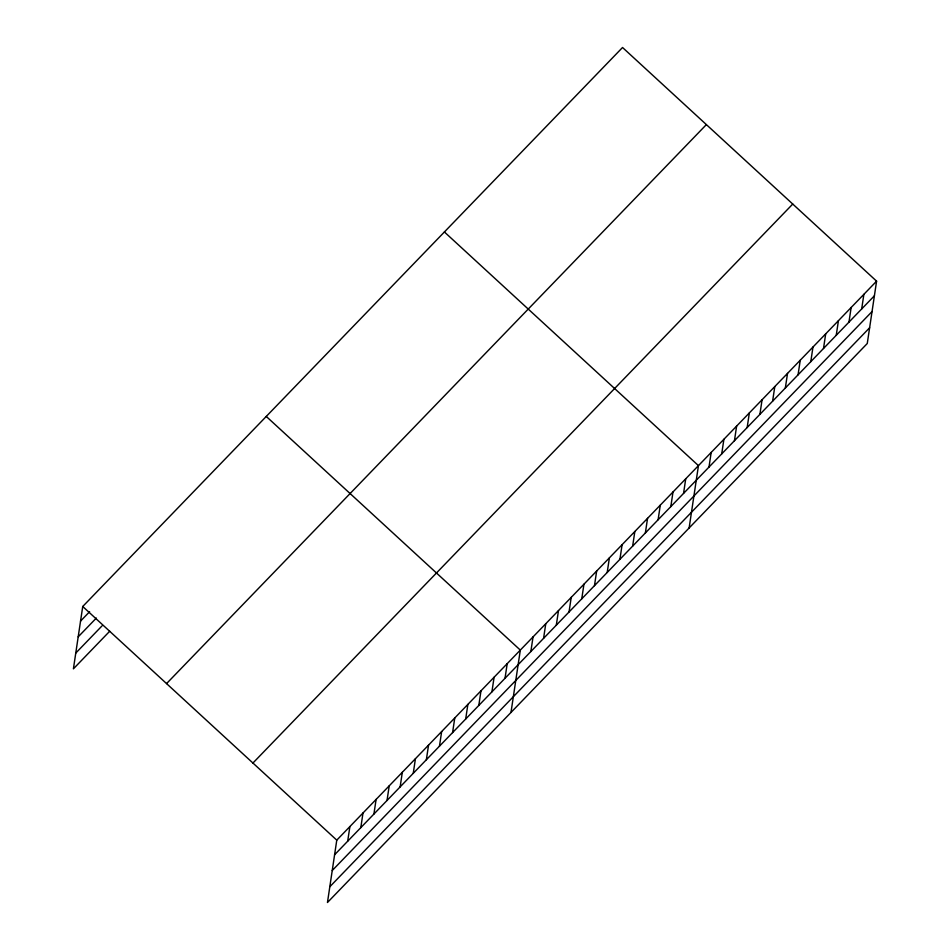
<?xml version="1.0" encoding="UTF-8"?>
<svg xmlns="http://www.w3.org/2000/svg" width="950" height="950" viewBox="0 0 950 950"><rect width="100%" height="100%" fill="white"/><g stroke="black" fill="none" stroke-linecap="round" stroke-linejoin="round"><path stroke-width="1.43" d="M876.589 281.164L336.775 840.144L327.465 902.5L867.267 343.508L876.589 281.164L622.535 47.5L82.733 606.492L73.411 668.836L109.713 631.239M347.7 841.201L349.885 826.571M360.81 827.616L362.995 812.998M373.92 814.043L376.105 799.425M387.03 800.47L389.215 785.852M400.14 786.897L402.325 772.267M413.25 773.324L415.435 758.694M426.36 759.739L428.545 745.121M439.47 746.166L441.655 731.547M452.58 732.592L454.765 717.974M465.69 719.019L467.875 704.389M478.8 705.446L480.985 690.816M491.91 691.861L494.095 677.243M505.02 678.288L507.205 663.67M510.993 712.441L520.315 650.097L266.261 416.433M530.848 651.534L533.045 636.916M543.578 638.364L545.763 623.746M556.308 625.183L558.493 610.565M569.026 612.014L571.211 597.384M581.756 598.832L583.941 584.214M594.474 585.663L596.659 571.033M607.204 572.482L609.389 557.864M619.922 559.312L622.107 544.683M632.653 546.131L634.837 531.513M645.371 532.95L647.556 518.332M658.101 519.781L660.286 505.151M670.819 506.599L673.004 491.981M683.549 493.43L685.734 478.8M689.13 527.974L698.452 465.631L444.398 231.966M708.997 467.079L711.182 452.449M721.715 453.898L723.9 439.28M734.445 440.717L736.63 426.099M747.163 427.548L749.348 412.918M759.893 414.366L762.078 399.748M772.611 401.197L774.796 386.567M785.341 388.016L787.526 373.397M798.059 374.846L800.244 360.216M810.789 361.665L812.974 347.047M823.508 348.484L825.693 333.866M836.238 335.314L838.422 320.696M848.956 322.133L851.141 307.515M861.686 308.964L863.871 294.334M80.536 621.11L89.621 611.705M78.185 636.856L96.342 618.058M75.763 653.089L101.982 625.931M166.559 683.596L706.373 124.604M252.938 763.04L792.751 204.048M334.59 854.774L874.404 295.783M332.239 870.521L872.053 311.541M329.816 886.754L869.63 327.762M82.733 606.492L336.775 840.144"/></g></svg>
